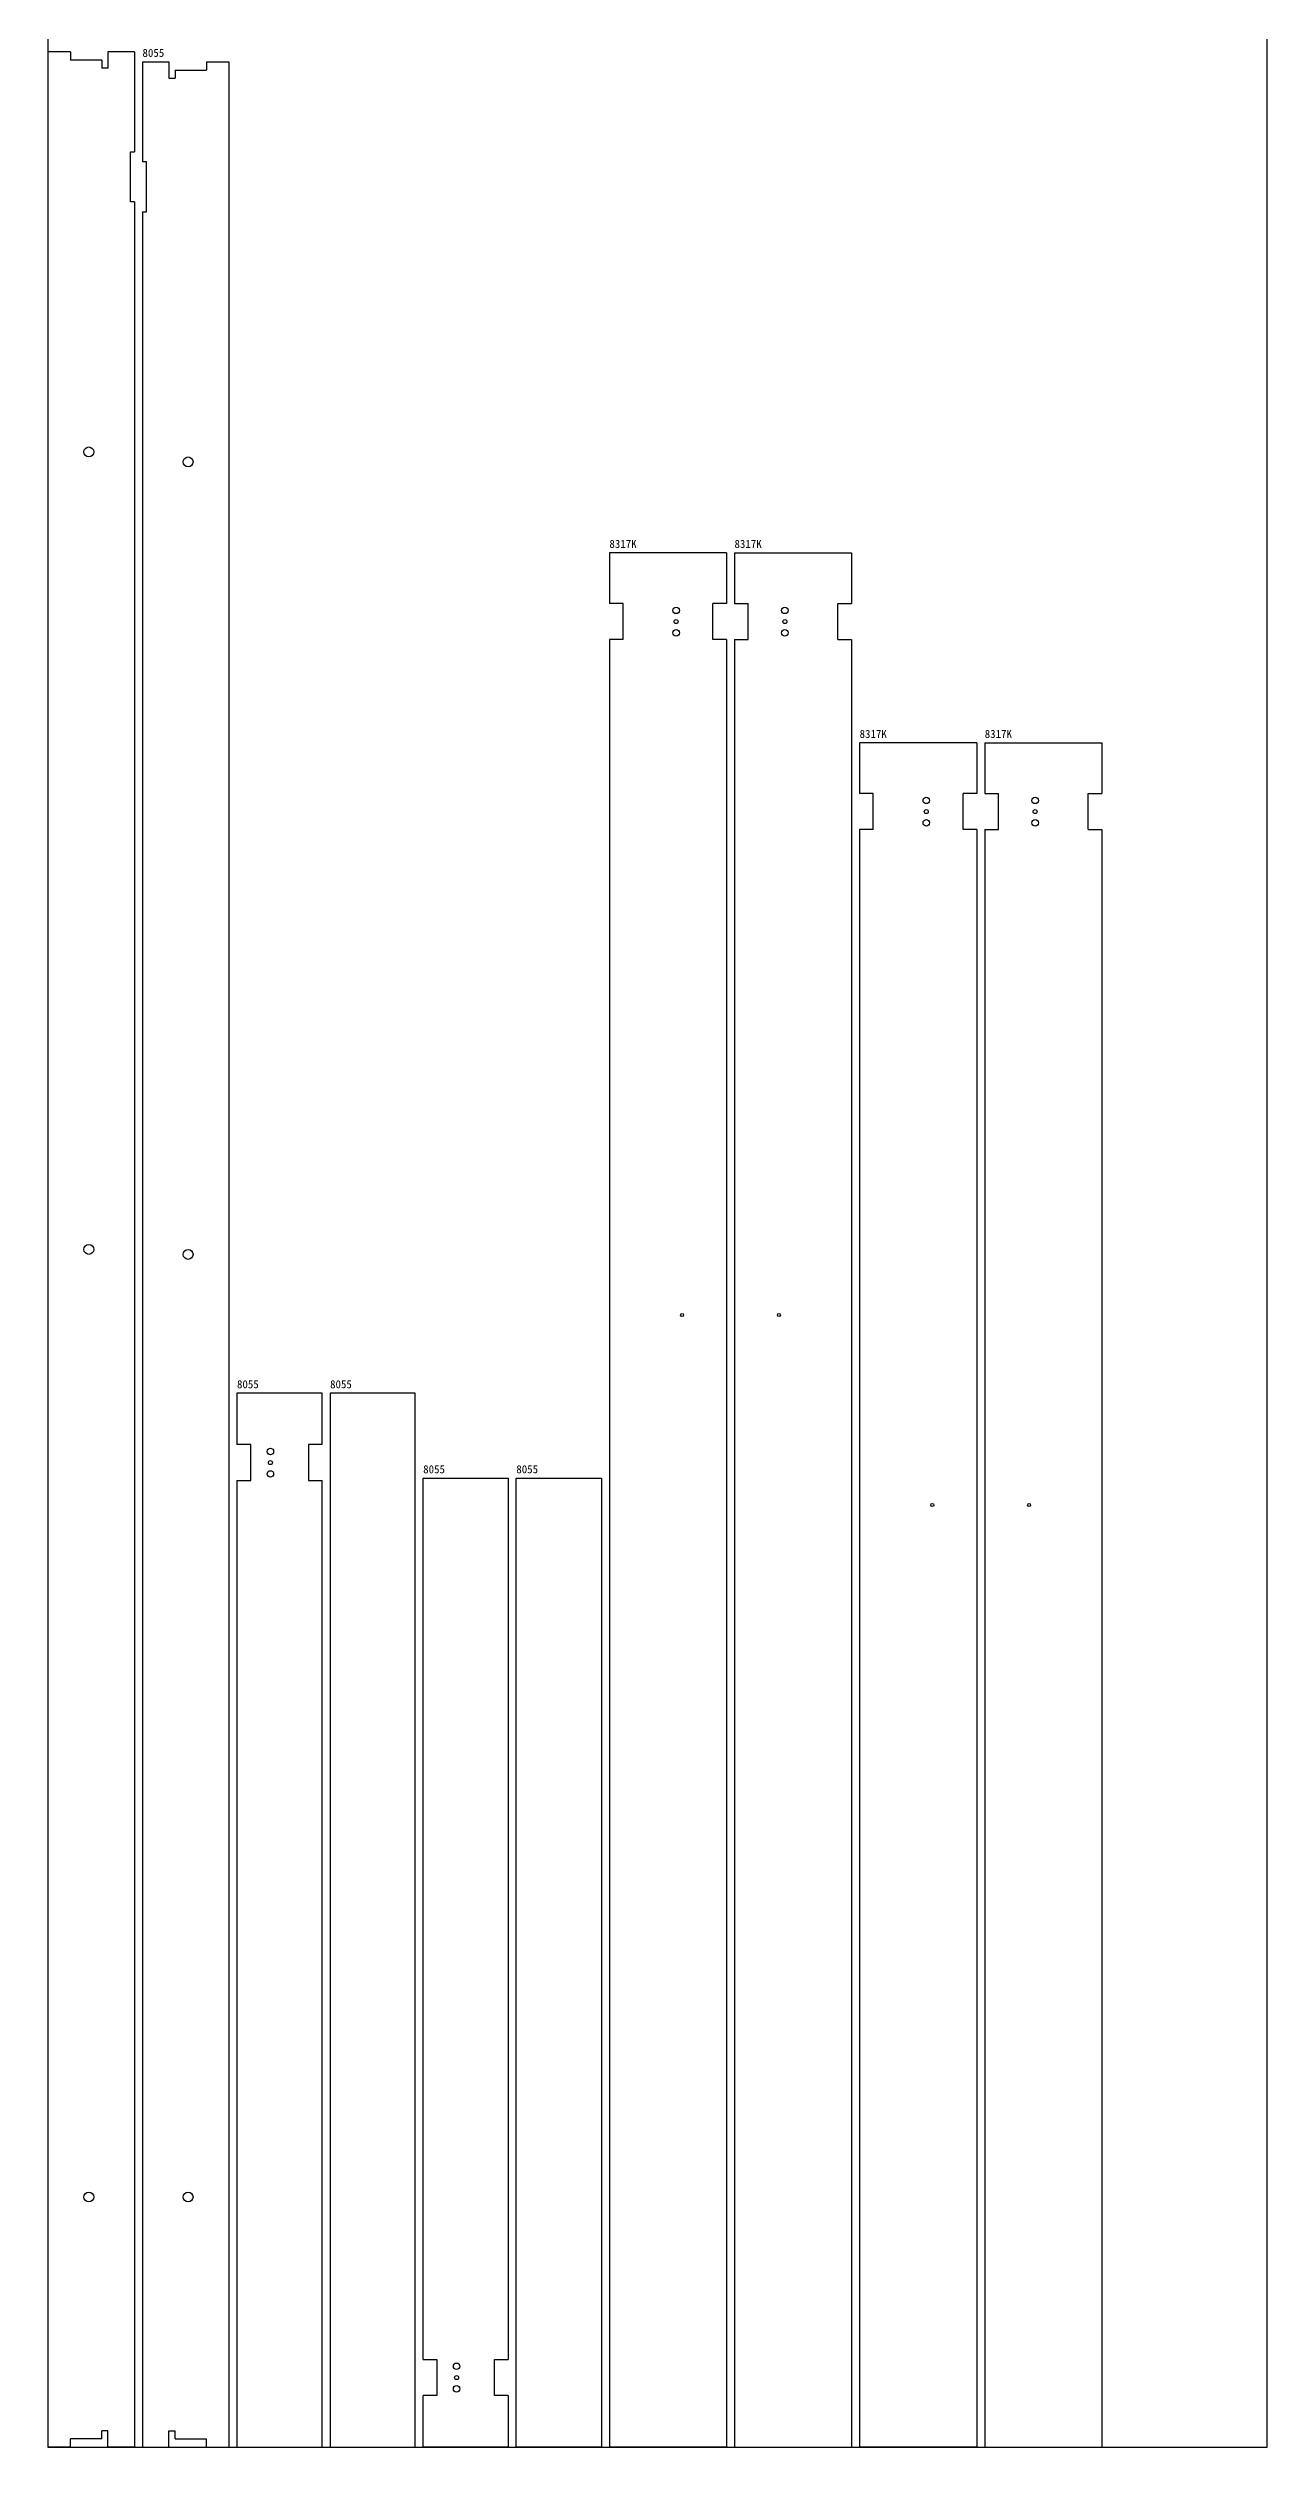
# Model space of a CAD drawing. Header units: metres. Extents: x 0 to 1219, y 0 to 4034.
# Drawn here: x 0 to 1219, y 0 to 2399 of the extents above; entities that cross this region are included whole.
import ezdxf

# ---------------------------------------------------------------- set-up
doc = ezdxf.new("R2010")
doc.units = ezdxf.units.M

# ---------------------------------------------------------------- blocks, each defined once
blk = doc.blocks.new('KB__-______-8055-__3_7')
for p, q in [((0, 2395), (0, 0)), ((22.5, 2395), (0, 2395)), ((22.5, 2395), (22.5, 2386.8)), ((53.7, 2386.8), (22.5, 2386.8)), ((53.7, 2386.8), (53.7, 2378.8)), ((60, 2378.8), (53.7, 2378.8)), ((86.5, 2395), (60, 2395)), ((60, 2395), (60, 2378.8)), ((86.5, 2395), (86.5, 2295)), ((86.5, 2245), (86.5, 0)), ((22.5, 0), (0, 0)), ((53.7, 8.2), (22.5, 8.2)), ((22.5, 0), (22.5, 8.2)), ((60, 16.2), (53.7, 16.2)), ((53.7, 8.2), (53.7, 16.2)), ((60, 0), (60, 16.2)), ((86.5, 0), (60, 0))]:
    blk.add_line(p, q)
blk.add_lwpolyline([(86.5, 2245), (82.5, 2245), (82.5, 2295), (86.5, 2295)])
for centre in [(40.85, 1995), (40.85, 1197.5), (40.85, 250)]:
    blk.add_circle(centre, 4.9)
blk = doc.blocks.new('KB__-______-8055-__12_10')
for p, q in [((0, 2385), (26.5, 2385)), ((0, 2385), (0, 2285)), ((26.5, 2385), (26.5, 2368.8)), ((32.8, 2376.8), (64, 2376.8)), ((32.8, 2376.8), (32.8, 2368.8)), ((64, 2385), (86.5, 2385)), ((64, 2385), (64, 2376.8)), ((86.5, 2385), (86.5, 0)), ((26.5, 2368.8), (32.8, 2368.8)), ((0, 2235), (0, 0)), ((0, 0), (26.5, 0)), ((26.5, 16.2), (32.8, 16.2)), ((26.5, 0), (26.5, 16.2)), ((32.8, 8.2), (32.8, 16.2)), ((32.8, 8.2), (64, 8.2)), ((64, 0), (64, 8.2)), ((64, 0), (86.5, 0))]:
    blk.add_line(p, q)
blk.add_lwpolyline([(0, 2235), (4, 2235), (4, 2285), (0, 2285)])
for centre in [(45.65, 1985), (45.65, 1192.5), (45.65, 250)]:
    blk.add_circle(centre, 4.9)
blk = doc.blocks.new('KB__-______-8055-__2_6')
for points in [[(85.1, 1002.3), (85.1, 1053.7), (0, 1053.7), (0, 1002.3)], [(0, 966.3), (13.7, 966.3), (13.7, 1002.3), (0, 1002.3)], [(85.1, 1002.3), (71.4, 1002.3), (71.4, 966.3), (85.1, 966.3)], [(0, 966.3), (0, 0), (85.1, 0), (85.1, 966.3)]]:
    blk.add_lwpolyline(points)
for centre in [(33.4, 995.5), (33.4, 973)]:
    blk.add_circle(centre, 3.25)
at = {"color": 7}
blk.add_circle((33.4, 984.3), 2, dxfattribs=at)
blk = doc.blocks.new('KB__-______-8055-__1_5')
blk.add_lwpolyline([(85.1, 0), (85.1, 1053.7), (0, 1053.7), (0, 0)], close=True)
blk = doc.blocks.new('KB__-______-8055-__11_9')
for points in [[(0, 87.4), (0, 968.7), (85.1, 968.7), (85.1, 87.4)], [(0, 87.4), (13.7, 87.4), (13.7, 51.4), (0, 51.4)], [(85.1, 51.4), (71.4, 51.4), (71.4, 87.4), (85.1, 87.4)], [(85.1, 51.4), (85.1, 0), (0, 0), (0, 51.4)]]:
    blk.add_lwpolyline(points)
for centre in [(33.4, 80.7), (33.4, 58.2)]:
    blk.add_circle(centre, 3.25)
at = {"color": 7}
blk.add_circle((33.4, 69.4), 2, dxfattribs=at)
blk = doc.blocks.new('KB__-______-8055-__10_8')
blk.add_lwpolyline([(85.1, 968.7), (85.1, 0), (0, 0), (0, 968.7)], close=True)
blk = doc.blocks.new('KB__-___-8317K-__1_1')
for p, q in [((0, 1894), (0, 1843.3)), ((117.1, 1894), (0, 1894)), ((117.1, 1894), (117.1, 1843.3)), ((13.7, 1843.3), (0, 1843.3)), ((13.7, 1807.3), (13.7, 1843.3)), ((117.1, 1843.3), (103.4, 1843.3)), ((103.4, 1807.3), (103.4, 1843.3)), ((0, 1807.3), (0, 0)), ((13.7, 1807.3), (0, 1807.3)), ((117.1, 1807.3), (103.4, 1807.3)), ((117.1, 1807.3), (117.1, 0)), ((117.1, 0), (0, 0))]:
    blk.add_line(p, q)
for centre, radius in [((66.7, 1836.5), 3.25), ((66.7, 1814), 3.25), ((72.7, 1131.9), 1.5)]:
    blk.add_circle(centre, radius)
at = {"color": 7}
blk.add_circle((66.7, 1825.3), 2, dxfattribs=at)
blk = doc.blocks.new('KB__-___-8317K-__2_2')
for p, q in [((0, 1894), (0, 1843.3)), ((0, 1894), (117.1, 1894)), ((117.1, 1894), (117.1, 1843.3)), ((0, 1843.3), (13.7, 1843.3)), ((13.7, 1807.3), (13.7, 1843.3)), ((103.4, 1843.3), (117.1, 1843.3)), ((103.4, 1807.3), (103.4, 1843.3)), ((0, 1807.3), (0, 0)), ((0, 1807.3), (13.7, 1807.3)), ((103.4, 1807.3), (117.1, 1807.3)), ((117.1, 1807.3), (117.1, 0)), ((0, 0), (117.1, 0))]:
    blk.add_line(p, q)
for centre, radius in [((50.4, 1836.5), 3.25), ((50.4, 1814), 3.25), ((44.4, 1131.9), 1.5)]:
    blk.add_circle(centre, radius)
at = {"color": 7}
blk.add_circle((50.4, 1825.3), 2, dxfattribs=at)
blk = doc.blocks.new('KB__-___-8317K-__9_3')
for p, q in [((0, 1704), (0, 1653.3)), ((117.1, 1704), (0, 1704)), ((117.1, 1704), (117.1, 1653.3)), ((13.7, 1653.3), (0, 1653.3)), ((13.7, 1617.3), (13.7, 1653.3)), ((117.1, 1653.3), (103.4, 1653.3)), ((103.4, 1617.3), (103.4, 1653.3)), ((0, 1617.3), (0, 0)), ((13.7, 1617.3), (0, 1617.3)), ((117.1, 1617.3), (103.4, 1617.3)), ((117.1, 1617.3), (117.1, 0)), ((117.1, 0), (0, 0))]:
    blk.add_line(p, q)
for centre, radius in [((66.7, 1646.5), 3.25), ((66.7, 1624), 3.25), ((72.7, 941.9), 1.5)]:
    blk.add_circle(centre, radius)
at = {"color": 7}
blk.add_circle((66.7, 1635.3), 2, dxfattribs=at)
blk = doc.blocks.new('KB__-___-8317K-__10_4')
for p, q in [((0, 1704), (0, 1653.3)), ((0, 1704), (117.1, 1704)), ((117.1, 1704), (117.1, 1653.3)), ((0, 1653.3), (13.7, 1653.3)), ((13.7, 1617.3), (13.7, 1653.3)), ((103.4, 1653.3), (117.1, 1653.3)), ((103.4, 1617.3), (103.4, 1653.3)), ((0, 1617.3), (0, 0)), ((0, 1617.3), (13.7, 1617.3)), ((103.4, 1617.3), (117.1, 1617.3)), ((117.1, 1617.3), (117.1, 0)), ((0, 0), (117.1, 0))]:
    blk.add_line(p, q)
for centre, radius in [((50.4, 1646.5), 3.25), ((50.4, 1624), 3.25), ((44.4, 941.9), 1.5)]:
    blk.add_circle(centre, radius)
at = {"color": 7}
blk.add_circle((50.4, 1635.3), 2, dxfattribs=at)

msp = doc.modelspace()

# ---------------------------------------------------------------- linework, layer by layer
at = {"color": 3}
msp.add_lwpolyline([(0, 0), (1219, 0), (1219, 4000), (0, 4000)], close=True, dxfattribs=at)

# ---------------------------------------------------------------- block references
for name, p in [('KB__-______-8055-__3_7', (0, 0)), ('KB__-______-8055-__12_10', (94.5, 0)), ('KB__-___-8317K-__1_1', (561.4, 0)), ('KB__-___-8317K-__2_2', (686.5, 0)), ('KB__-___-8317K-__9_3', (811.6, 0)), ('KB__-___-8317K-__10_4', (936.7, 0)), ('KB__-______-8055-__2_6', (189, 0)), ('KB__-______-8055-__1_5', (282.1, 0)), ('KB__-______-8055-__11_9', (375.2, 0)), ('KB__-______-8055-__10_8', (468.3, 0))]:
    msp.add_blockref(name, p)

# ---------------------------------------------------------------- texts
for s, p in [('8055', (94.5, 2390)), ('8317K', (561.4, 1899)), ('8317K', (686.5, 1899)), ('8317K', (811.6, 1709)), ('8317K', (936.7, 1709)), ('8055', (189, 1058.7)), ('8055', (282.1, 1058.7)), ('8055', (375.2, 973.7)), ('8055', (468.3, 973.7))]:
    msp.add_text(s, height=8).set_placement(p)

doc.saveas('drawing.dxf')
